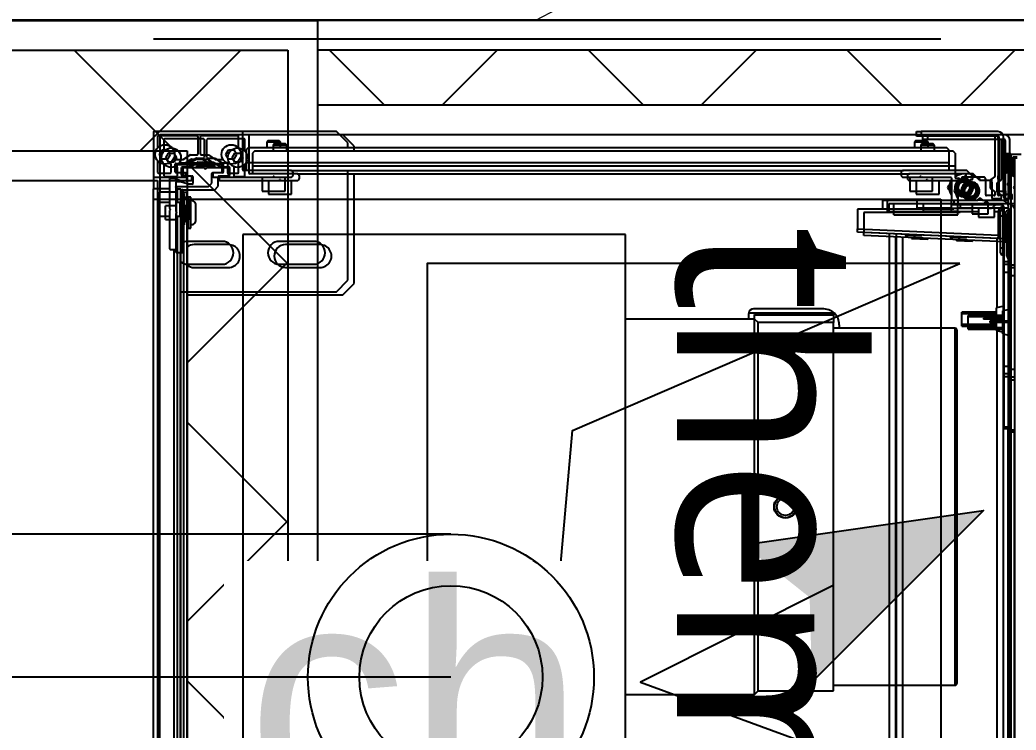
# Model space of a CAD drawing. Header units: millimetres. Extents: x 522027 to 600964, y -380282 to -298602.
# Drawn here: x 574255.7 to 574691, y -341990.6 to -341680.2 of the extents above; entities that cross this region are included whole.
import ezdxf

# ---------------------------------------------------------------- set-up
doc = ezdxf.new("R2010")
doc.units = ezdxf.units.MM
for name, color, linetype in [('3-BAT C-Niveau -2', 7, 'Continuous'), ('prlm-CHAUFF', 4, 'Continuous'), ('prlm-MOD', 64, 'Continuous')]:
    doc.layers.add(name, color=color, linetype=linetype)
doc.layers.add('faux plafond', color=9, linetype='Continuous', lineweight=15)
doc.layers.add('prlm-ELEC-CFO', color=1, linetype='Continuous', lineweight=25)
doc.styles.add('Arial', font='arial.ttf')
doc.styles.add('prlm-chauff', font='trebucbi.ttf', dxfattribs={"height": 18})

# ---------------------------------------------------------------- blocks, each defined once
blk = doc.blocks.new('Groupe-66-1')
at = {"color": 7, "linetype": 'Continuous', "lineweight": 13, "flags": 128}
blk.add_lwpolyline([(15869.578, -46301.731), (15790.975, -46316.617), (15776.09, -46238.014), (15854.693, -46223.128)], close=True, dxfattribs=at)
blk = doc.blocks.new('C 90.MTI900_Alu_390')
at = {"layer": 'prlm-MOD', "color": 1, "linetype": 'Continuous'}
for p, q in [((-4.225, 0), (4.225, 0)), ((4.278, 0), (4.225, 0)), ((4.225, -0.07), (4.225, 0)), ((4.472, 0), (4.278, 0)), ((4.475, 0), (4.472, 0)), ((4.475, -0.003), (4.475, 0)), ((4.105, -0.025), (4.165, -0.025)), ((4.105, -0.025), (4.105, -0.07)), ((4.165, -0.07), (4.165, -0.025)), ((4.275, -0.003), (4.275, -0.137)), ((4.293, -0.021), (4.293, -0.074)), ((4.3467, -0.018), (4.296, -0.018)), ((4.355, -0.0385), (4.375, -0.0269)), ((4.355, -0.0615), (4.355, -0.0385)), ((4.375, -0.0269), (4.395, -0.0385)), ((4.395, -0.0385), (4.395, -0.0615)), ((4.454, -0.018), (4.4033, -0.018)), ((4.457, -0.191), (4.457, -0.021)), ((4.475, -0.387), (4.475, -0.003)), ((3.96, -0.073), (3.96, -0.097)), ((4.13, -0.07), (3.963, -0.07)), ((4.135, -0.075), (4.13, -0.07)), ((4.14, -0.07), (4.135, -0.075)), ((4.267, -0.07), (4.14, -0.07)), ((4.27, -0.0895), (4.27, -0.073)), ((4.296, -0.077), (4.3306, -0.077)), ((4.353, -0.0864), (4.353, -0.1286)), ((4.375, -0.0731), (4.355, -0.0615)), ((4.395, -0.0615), (4.375, -0.0731)), ((-4.105, -0.105), (4.105, -0.105)), ((-4.1, -0.12), (4.1, -0.12)), ((-3.96, -0.09), (3.96, -0.09)), ((3.775, -0.12), (3.775, -0.8)), ((3.963, -0.1), (4.229, -0.1)), ((4.067, -0.12), (4.067, -0.125)), ((4.067, -0.125), (4.203, -0.125)), ((4.067, -0.125), (4.067, -0.135)), ((4.105, -0.115), (4.095, -0.125)), ((4.105, -0.1), (4.105, -0.115)), ((4.165, -0.115), (4.105, -0.115)), ((4.165, -0.115), (4.165, -0.1)), ((4.165, -0.105), (4.225, -0.105)), ((4.175, -0.125), (4.165, -0.115)), ((4.17, -0.12), (4.225, -0.12)), ((4.203, -0.125), (4.203, -0.12)), ((4.203, -0.135), (4.203, -0.125)), ((4.225, -0.105), (4.225, -0.1)), ((4.225, -0.105), (4.225, -0.12)), ((4.235, -0.1), (4.235, -0.24)), ((4.26, -0.142), (4.26, -0.1205)), ((4.2602, -0.1195), (4.2698, -0.0905)), ((4.295, -0.137), (4.295, -0.098)), ((4.298, -0.095), (4.332, -0.095)), ((4.327, -0.1), (4.298, -0.1)), ((4.33, -0.195), (4.33, -0.103)), ((4.335, -0.098), (4.335, -0.1341)), ((4.3535, -0.1303), (4.3725, -0.1588)), ((3.895, -0.15), (3.895, -0.3)), ((3.995, -0.3), (3.995, -0.15)), ((4.067, -0.135), (4.203, -0.135)), ((4.1025, -0.158), (4.1675, -0.158)), ((4.292, -0.145), (4.263, -0.145)), ((4.278, -0.14), (4.292, -0.14)), ((4.295, -0.137), (4.295, -0.142)), ((4.3377, -0.16), (4.33, -0.16)), ((4.33, -0.1677), (4.3421, -0.1677)), ((4.3355, -0.1358), (4.3545, -0.1642)), ((4.3377, -0.16), (4.3377, -0.24)), ((4.355, -0.19), (4.3377, -0.16)), ((4.355, -0.1659), (4.355, -0.2341)), ((4.373, -0.1605), (4.373, -0.191)), ((4.33, -0.195), (4.325, -0.2)), ((4.325, -0.2), (4.33, -0.205)), ((4.33, -0.297), (4.33, -0.205)), ((4.3377, -0.24), (4.355, -0.21)), ((4.373, -0.209), (4.373, -0.2404)), ((4.454, -0.194), (4.376, -0.194)), ((4.376, -0.206), (4.454, -0.206)), ((4.457, -0.369), (4.457, -0.209)), ((4.235, -0.24), (4.25, -0.255)), ((4.25, -0.255), (4.292, -0.255)), ((4.292, -0.26), (4.278, -0.26)), ((4.295, -0.258), (4.295, -0.263)), ((4.33, -0.2323), (4.3421, -0.2323)), ((4.33, -0.24), (4.3377, -0.24)), ((4.3545, -0.2358), (4.335, -0.265)), ((4.373, -0.2404), (4.3535, -0.2697)), ((4.275, -0.263), (4.275, -0.52)), ((4.295, -0.302), (4.295, -0.263)), ((4.298, -0.3), (4.327, -0.3)), ((4.335, -0.265), (4.335, -0.302)), ((4.353, -0.2714), (4.353, -0.3036)), ((4.293, -0.326), (4.293, -0.369)), ((4.328, -0.323), (4.296, -0.323)), ((4.332, -0.305), (4.298, -0.305)), ((4.355, -0.3285), (4.375, -0.3169)), ((4.355, -0.3515), (4.355, -0.3285)), ((4.375, -0.3169), (4.395, -0.3285)), ((4.395, -0.3285), (4.395, -0.3515)), ((4.296, -0.372), (4.3467, -0.372)), ((4.308, -0.39), (4.472, -0.39)), ((4.375, -0.3631), (4.355, -0.3515)), ((4.395, -0.3515), (4.375, -0.3631)), ((4.4033, -0.372), (4.454, -0.372)), ((4.475, -0.8), (4.475, -0.387)), ((4.305, -0.6), (4.305, -0.393)), ((4.34, -0.405), (4.305, -0.405)), ((4.34, -0.405), (4.34, -3.475)), ((4.395, -0.405), (4.34, -0.405)), ((4.405, -0.415), (4.395, -0.405)), ((4.405, -0.415), (4.405, -3.465)), ((4.215, -0.475), (4.215, -0.575)), ((4.275, -0.475), (4.215, -0.475)), ((4.275, -0.52), (4.2779, -0.5229)), ((4.275, -0.52), (4.275, -0.53)), ((4.43, -0.495), (4.405, -0.495)), ((4.43, -0.495), (4.43, -0.555)), ((4.435, -0.5), (4.43, -0.495)), ((4.435, -0.55), (4.435, -0.5)), ((3.895, -0.55), (3.895, -0.7)), ((3.995, -0.7), (3.995, -0.55)), ((4.2779, -0.5271), (4.275, -0.53)), ((4.275, -0.53), (4.275, -0.6)), ((4.405, -0.555), (4.43, -0.555)), ((4.43, -0.555), (4.435, -0.55)), ((4.215, -0.575), (4.275, -0.575)), ((4.305, -0.6), (4.305, -3.277)), ((4.285, -0.61), (4.295, -0.61)), ((3.775, -0.8), (3.825, -0.85)), ((4.425, -0.85), (4.475, -0.8)), ((3.825, -0.85), (4.305, -0.85)), ((4.405, -0.85), (4.425, -0.85)), ((4.0071, -3.6913), (4.035, -3.077)), ((4.05, -3.077), (4.0221, -3.692)), ((4.035, -3.077), (4.05, -3.077)), ((4.1351, -3.077), (4.05, -3.077)), ((4.136, -3.497), (4.1351, -3.077)), ((4.0287, -3.215), (-0.1325, -3.215)), ((4.125, -3.207), (4.125, -3.487)), ((4.125, -3.207), (4.175, -3.207)), ((4.1353, -3.187), (4.175, -3.187)), ((4.175, -3.187), (4.175, -3.207)), ((4.175, -3.207), (4.175, -3.337)), ((4.0274, -3.245), (-0.1325, -3.245)), ((4.0173, -3.3556), (4.0205, -3.2854)), ((4.0255, -3.2857), (4.0205, -3.2854)), ((4.215, -3.305), (4.215, -3.405)), ((4.275, -3.305), (4.215, -3.305)), ((4.275, -3.277), (4.275, -3.3458)), ((4.295, -3.267), (4.285, -3.267)), ((4.305, -3.5528), (4.305, -3.277)), ((4.14, -3.337), (4.175, -3.337)), ((4.14, -3.487), (4.14, -3.337)), ((4.175, -3.337), (4.175, -3.487)), ((4.275, -3.3458), (4.275, -3.3582)), ((4.2759, -3.3479), (4.2779, -3.3499)), ((4.43, -3.325), (4.405, -3.325)), ((4.43, -3.325), (4.43, -3.385)), ((4.435, -3.33), (4.43, -3.325)), ((4.435, -3.38), (4.435, -3.33)), ((4.455, -3.355), (4.455, -3.335)), ((4.455, -3.335), (4.475, -3.335)), ((4.475, -3.335), (4.475, -3.355)), ((4.0173, -3.3556), (4.0223, -3.3558)), ((4.275, -3.3582), (4.275, -3.484)), ((4.2779, -3.3541), (4.2759, -3.3561)), ((4.405, -3.385), (4.43, -3.385)), ((4.43, -3.385), (4.435, -3.38)), ((4.455, -3.69), (4.455, -3.355)), ((4.475, -3.355), (4.455, -3.355)), ((4.475, -3.69), (4.475, -3.355)), ((4.215, -3.405), (4.275, -3.405)), ((4.0084, -3.5518), (4.0116, -3.4816)), ((4.0166, -3.4819), (4.0116, -3.4816)), ((4.22, -3.4778), (4.23, -3.472)), ((4.23, -3.472), (4.24, -3.4778)), ((4.34, -3.475), (4.305, -3.475)), ((4.395, -3.475), (4.34, -3.475)), ((4.395, -3.475), (4.405, -3.465)), ((4.125, -3.487), (4.14, -3.487)), ((4.14, -3.4972), (4.136, -3.497)), ((4.14, -3.487), (4.155, -3.487)), ((4.14, -3.487), (4.14, -3.577)), ((4.155, -3.487), (4.175, -3.487)), ((4.155, -3.497), (4.155, -3.487)), ((4.155, -3.702), (4.155, -3.497)), ((4.175, -3.497), (4.155, -3.497)), ((4.175, -3.487), (4.175, -3.49)), ((4.175, -3.49), (4.175, -3.6008)), ((4.272, -3.487), (4.178, -3.487)), ((4.195, -3.5614), (4.195, -3.5226)), ((4.268, -3.521), (4.2657, -3.521)), ((4.271, -3.507), (4.271, -3.518)), ((4.287, -3.504), (4.274, -3.504)), ((4.2854, -3.504), (4.29, -3.5066)), ((4.29, -3.549), (4.29, -3.507)), ((3.625, -3.532), (3.685, -3.532)), ((3.625, -3.532), (3.625, -3.682)), ((3.6311, -3.682), (3.6311, -3.532)), ((3.6789, -3.682), (3.6789, -3.532)), ((3.685, -3.682), (3.685, -3.532)), ((4.0084, -3.5518), (4.0134, -3.552)), ((4.2729, -3.542), (4.276, -3.542)), ((4.2769, -3.5821), (4.3041, -3.5549)), ((4.279, -3.545), (4.279, -3.549)), ((4.282, -3.552), (4.287, -3.552)), ((4.2906, -3.5684), (4.2906, -3.577)), ((4.115, -3.577), (4.115, -3.647)), ((4.155, -3.577), (4.115, -3.577)), ((4.175, -3.6232), (4.175, -3.6008)), ((4.1759, -3.6029), (4.1829, -3.6099)), ((4.276, -3.627), (4.276, -3.5842)), ((4.2906, -3.577), (4.2806, -3.5828)), ((3.655, -3.6411), (3.655, -3.6275)), ((3.66, -3.6275), (3.655, -3.6275)), ((3.655, -3.717), (3.655, -3.6411)), ((3.66, -3.6411), (3.655, -3.6411)), ((3.66, -3.6411), (3.66, -3.6275)), ((3.66, -3.717), (3.66, -3.6411)), ((4.115, -3.647), (4.155, -3.647)), ((4.14, -3.647), (4.14, -3.6567)), ((4.175, -3.6232), (4.175, -3.734)), ((4.1829, -3.6141), (4.1759, -3.6211)), ((4.195, -3.674), (4.195, -3.64)), ((4.198, -3.637), (4.266, -3.637)), ((3.6044, -3.685), (-0.15, -3.685)), ((3.605, -3.682), (3.598, -3.717)), ((3.655, -3.682), (3.605, -3.682)), ((3.705, -3.682), (3.66, -3.682)), ((3.712, -3.717), (3.705, -3.682)), ((4.0074, -3.685), (3.7056, -3.685)), ((4.007, -3.6925), (4.0071, -3.6913)), ((4.0071, -3.6913), (4.0221, -3.692)), ((4.0221, -3.692), (4.022, -3.6925)), ((4.0221, -3.692), (4.125, -3.692)), ((4.125, -3.692), (4.125, -3.702)), ((4.195, -3.722), (4.195, -3.693)), ((4.195, -3.695), (4.215, -3.695)), ((4.2109, -3.677), (4.198, -3.677)), ((4.198, -3.69), (4.2252, -3.69)), ((4.2221, -3.6633), (4.2134, -3.6757)), ((4.215, -3.695), (4.45, -3.695)), ((4.215, -3.695), (4.215, -3.715)), ((4.2654, -3.662), (4.2246, -3.662)), ((4.227, -3.657), (4.225, -3.659)), ((4.265, -3.659), (4.225, -3.659)), ((4.225, -3.659), (4.225, -3.662)), ((4.225, -3.69), (4.225, -3.695)), ((4.263, -3.657), (4.227, -3.657)), ((4.228, -3.692), (4.2367, -3.692)), ((4.2293, -3.657), (4.2293, -3.662)), ((4.2293, -3.69), (4.2293, -3.695)), ((4.2429, -3.6871), (4.2388, -3.6911)), ((4.2512, -3.6911), (4.2471, -3.6871)), ((4.2533, -3.692), (4.2625, -3.692)), ((4.2607, -3.657), (4.2607, -3.662)), ((4.2607, -3.69), (4.2607, -3.695)), ((4.265, -3.659), (4.263, -3.657)), ((4.265, -3.662), (4.265, -3.659)), ((4.265, -3.695), (4.265, -3.69)), ((4.2827, -3.69), (4.2653, -3.69)), ((4.2766, -3.6757), (4.2679, -3.6633)), ((4.452, -3.677), (4.2791, -3.677)), ((4.2855, -3.692), (4.445, -3.692)), ((4.455, -3.682), (4.455, -3.68)), ((-4.375, -3.737), (4.375, -3.737)), ((-0.1667, -3.735), (3.175, -3.735)), ((-0.16, -3.715), (3.5984, -3.715)), ((3.175, -3.717), (3.185, -3.717)), ((3.175, -3.737), (3.175, -3.717)), ((3.185, -3.717), (3.4033, -3.717)), ((3.185, -3.717), (3.185, -3.737)), ((3.4033, -3.737), (3.4033, -3.717)), ((3.4033, -3.717), (3.4168, -3.717)), ((3.4168, -3.717), (3.45, -3.717)), ((3.4168, -3.717), (3.4168, -3.737)), ((3.45, -3.717), (3.86, -3.717)), ((3.45, -3.717), (3.45, -3.737)), ((3.7116, -3.715), (3.935, -3.715)), ((3.86, -3.717), (3.8932, -3.717)), ((3.86, -3.717), (3.86, -3.737)), ((3.8932, -3.717), (3.9067, -3.717)), ((3.8932, -3.737), (3.8932, -3.717)), ((3.9067, -3.717), (4.14, -3.717)), ((3.9067, -3.717), (3.9067, -3.737)), ((3.935, -3.717), (3.935, -3.712)), ((3.965, -3.712), (3.935, -3.712)), ((3.945, -3.702), (3.965, -3.702)), ((3.965, -3.702), (4.105, -3.702)), ((3.965, -3.712), (3.965, -3.702)), ((3.965, -3.712), (3.965, -3.717)), ((4.105, -3.712), (3.965, -3.712)), ((4.105, -3.702), (4.125, -3.702)), ((4.105, -3.712), (4.105, -3.702)), ((4.105, -3.717), (4.105, -3.712)), ((4.135, -3.712), (4.105, -3.712)), ((4.135, -3.712), (4.135, -3.717)), ((4.165, -3.7265), (4.165, -3.737)), ((4.175, -3.734), (4.175, -3.737)), ((4.215, -3.715), (4.195, -3.715)), ((4.198, -3.725), (4.212, -3.725)), ((4.215, -3.715), (4.45, -3.715)), ((4.215, -3.72), (4.2251, -3.72)), ((4.215, -3.722), (4.215, -3.72)), ((4.2249, -3.7161), (4.221, -3.72)), ((4.2287, -3.7161), (4.2249, -3.7161)), ((4.2595, -3.715), (4.231, -3.715)), ((4.2429, -3.7321), (4.2379, -3.737)), ((4.2486, -3.7335), (4.2414, -3.7335)), ((4.2521, -3.737), (4.2471, -3.7321)), ((4.2651, -3.7161), (4.2618, -3.7161)), ((4.269, -3.72), (4.2651, -3.7161)), ((4.2654, -3.72), (4.2826, -3.72)), ((4.342, -3.715), (4.2885, -3.715)), ((4.295, -3.734), (4.295, -3.73)), ((4.298, -3.727), (4.342, -3.727)), ((4.378, -3.727), (4.298, -3.727)), ((4.298, -3.727), (4.298, -3.737)), ((4.345, -3.724), (4.345, -3.718)), ((4.375, -3.737), (4.375, -3.747)), ((4.378, -3.747), (4.378, -3.727))]:
    blk.add_line(p, q, dxfattribs=at)
for centre, radius in [((4.375, -0.05), 0.0425), ((4.375, -0.34), 0.0425), ((4.23, -3.542), 0.035), ((4.23, -3.542), 0.03), ((4.23, -3.542), 0.025)]:
    blk.add_circle(centre, radius, dxfattribs=at)
for centre, radius, start, end in [((4.278, -0.003), 0.003, 90, 180), ((4.472, -0.003), 0.003, 0, 90), ((4.296, -0.021), 0.003, 90, 180), ((4.3467, -0.021), 0.003, 84.5182, 90), ((4.4033, -0.021), 0.003, 90, 95.4818), ((4.454, -0.021), 0.003, 0, 90), ((3.963, -0.073), 0.003, 90, 180), ((4.267, -0.073), 0.003, 0, 90), ((4.296, -0.074), 0.003, 180, 270), ((4.3306, -0.067), 0.01, 270, 326.3475), ((3.945, -0.15), 0.05, 143.1301, 180), ((3.963, -0.097), 0.003, 180, 270), ((3.945, -0.15), 0.05, 0, 36.8699), ((4.232, -0.1), 0.003, 0, 180), ((4.263, -0.1205), 0.003, 161.5651, 180), ((4.267, -0.0895), 0.003, 341.5651, 0), ((4.298, -0.098), 0.003, 90, 180), ((4.298, -0.103), 0.003, 90, 180), ((4.327, -0.103), 0.003, 0, 90), ((4.332, -0.098), 0.003, 0, 90), ((4.356, -0.1286), 0.003, 180, 213.6901), ((4.1025, -0.138), 0.02, 171.3731, 270), ((4.1025, -0.133), 0.02, 185.7392, 187.1808), ((4.1675, -0.138), 0.02, 270, 8.6269), ((4.1675, -0.133), 0.02, 352.8192, 354.2608), ((4.263, -0.142), 0.003, 180, 270), ((4.278, -0.137), 0.003, 180, 270), ((4.292, -0.137), 0.003, 270, 0), ((4.292, -0.142), 0.003, 270, 0), ((4.338, -0.1341), 0.003, 180, 213.6901), ((4.352, -0.1659), 0.003, 0, 33.6901), ((4.37, -0.1605), 0.003, 0, 33.6901), ((4.376, -0.191), 0.003, 180, 270), ((4.376, -0.209), 0.003, 90, 180), ((4.454, -0.191), 0.003, 270, 0), ((4.454, -0.209), 0.003, 0, 90), ((4.278, -0.263), 0.003, 90, 180), ((4.292, -0.258), 0.003, 0, 90), ((4.292, -0.263), 0.003, 0, 90), ((4.352, -0.2341), 0.003, 326.3099, 0), ((3.945, -0.3), 0.05, 180, 0), ((4.298, -0.297), 0.003, 180, 270), ((4.298, -0.302), 0.003, 180, 270), ((4.327, -0.297), 0.003, 270, 0), ((4.332, -0.302), 0.003, 270, 0), ((4.356, -0.2714), 0.003, 146.3099, 180), ((4.296, -0.326), 0.003, 90, 180), ((4.328, -0.333), 0.01, 46.149, 90), ((4.296, -0.369), 0.003, 180, 270), ((4.308, -0.393), 0.003, 90, 180), ((4.3467, -0.369), 0.003, 270, 275.4818), ((4.4033, -0.369), 0.003, 264.5182, 270), ((4.454, -0.369), 0.003, 270, 0), ((4.472, -0.387), 0.003, 270, 0), ((3.945, -0.55), 0.05, 0, 180), ((4.2758, -0.525), 0.003, 315, 45), ((4.285, -0.6), 0.01, 180, 270), ((4.295, -0.6), 0.01, 270, 0), ((3.945, -0.7), 0.05, 180, 0), ((4.285, -3.277), 0.01, 90, 180), ((4.295, -3.277), 0.01, 0, 90), ((4.278, -3.3458), 0.003, 180, 225), ((4.2758, -3.352), 0.003, 315, 45), ((4.278, -3.3582), 0.003, 135, 180), ((4.23, -3.542), 0.065, 57.7958, 122.2042), ((4.23, -3.542), 0.06, 66.4435, 113.5565), ((4.178, -3.49), 0.003, 90, 180), ((4.23, -3.542), 0.04, 33.9272, 355.9994), ((4.2657, -3.518), 0.003, 213.9272, 270), ((4.23, -3.542), 0.04, 0, 33.9272), ((4.268, -3.518), 0.003, 270, 0), ((4.274, -3.507), 0.003, 90, 180), ((4.272, -3.484), 0.003, 270, 0), ((4.23, -3.542), 0.06, 0, 39.2965), ((4.23, -3.542), 0.065, 22.6199, 35.7758), ((4.287, -3.507), 0.003, 0, 90), ((4.2729, -3.545), 0.003, 90, 175.9994), ((4.23, -3.542), 0.04, 355.9994, 0), ((4.276, -3.545), 0.003, 0, 90), ((4.282, -3.549), 0.003, 180, 270), ((4.287, -3.549), 0.003, 270, 0), ((4.23, -3.542), 0.06, 351.491, 0), ((4.302, -3.5528), 0.003, 315, 0), ((4.178, -3.6008), 0.003, 180, 225), ((4.1808, -3.612), 0.003, 315, 45), ((4.23, -3.542), 0.065, 315.0475, 333.838), ((4.279, -3.5842), 0.003, 135, 180), ((4.178, -3.6232), 0.003, 135, 180), ((4.198, -3.64), 0.003, 90, 180), ((4.266, -3.627), 0.01, 270, 0), ((3.997, -3.692), 0.01, 270, 357.3974), ((4.125, -3.712), 0.02, 347.588, 90), ((4.16, -3.6567), 0.02, 180, 230.1159), ((4.1151, -3.7104), 0.05, 37.0861, 50.1159), ((4.198, -3.674), 0.003, 180, 270), ((4.198, -3.693), 0.003, 90, 180), ((4.2109, -3.674), 0.003, 270, 325.008), ((4.2246, -3.665), 0.003, 90, 145.008), ((4.2252, -3.693), 0.003, 19.4712, 90), ((4.2367, -3.689), 0.003, 270, 315), ((4.245, -3.6892), 0.003, 45, 135), ((4.2533, -3.689), 0.003, 225, 270), ((4.2653, -3.693), 0.003, 90, 160.5288), ((4.2654, -3.665), 0.003, 34.992, 90), ((4.2791, -3.674), 0.003, 214.992, 270), ((4.2827, -3.693), 0.003, 19.4712, 90), ((4.445, -3.682), 0.01, 270, 0), ((4.45, -3.69), 0.025, 270, 0), ((4.45, -3.69), 0.005, 270, 0), ((4.452, -3.68), 0.003, 0, 90), ((3.945, -3.712), 0.01, 90, 180), ((4.125, -3.712), 0.01, 0, 90), ((4.14, -3.702), 0.035, 270, 0), ((4.14, -3.702), 0.015, 270, 0), ((4.178, -3.734), 0.003, 180, 270), ((4.198, -3.722), 0.003, 180, 270), ((4.212, -3.722), 0.003, 270, 0), ((4.215, -3.715), 0.01, 353.9388, 0), ((4.2251, -3.717), 0.003, 270, 350.4059), ((4.231, -3.718), 0.003, 90, 170.4059), ((4.245, -3.7342), 0.003, 45, 135), ((4.2595, -3.718), 0.003, 9.5941, 90), ((4.2654, -3.717), 0.003, 189.5941, 270), ((4.275, -3.715), 0.01, 180, 186.0612), ((4.2826, -3.717), 0.003, 270, 350.4059), ((4.2885, -3.718), 0.003, 90, 170.4059), ((4.292, -3.734), 0.003, 270, 0), ((4.298, -3.73), 0.003, 90, 180), ((4.342, -3.718), 0.003, 0, 90), ((4.342, -3.724), 0.003, 270, 0)]:
    blk.add_arc(centre, radius, start, end, dxfattribs=at)
for centre, major_axis, ratio, start_param, end_param in [((3.997, -3.692), (-0.025, 0), 0.4, 1.570796, 3.096169), ((4.022, -3.6931), (-0.015, 0.0007), 0.045361, -1.568734, 0)]:
    blk.add_ellipse(centre, major_axis=major_axis, ratio=ratio, start_param=start_param, end_param=end_param, dxfattribs=at)
blk = doc.blocks.new('xi.uta')
at = {"layer": 'prlm-ELEC-CFO', "lineweight": 5}
blk.add_hatch(color=0, dxfattribs=at).paths.add_polyline_path([(-3, 6), (-0.103, 3.699), (0, 0), (7.5, 7.5)])
at = {"layer": 'prlm-ELEC-CFO', "color": 0}
for points in [[(-3, 6), (7.5, 7.5), (0, 0)], [(0.955, 4.227), (-7.5, 0), (7.5, -5.5), (-7.5, -5.5), (-7.5, -7.5), (7.5, -7.5)]]:
    blk.add_lwpolyline(points, dxfattribs=at)

msp = doc.modelspace()

# ---------------------------------------------------------------- hatches: boundary and pattern name
h = msp.add_hatch()
h.set_pattern_fill('02_ISOLANT', color=256, scale=10, style=0, pattern_type=2)
h.set_pattern_definition([(44.999993, (505019.33, 142779.7), (-56.568536, 56.568549), []), (134.999993, (505019.33, 142779.7), (56.568549, 56.568536), [])])
h.paths.add_polyline_path([(573832.12, -341693.39), (573876.12, -341737.39), (574328.76, -341737.39), (574372.76, -341693.39)])
h = msp.add_hatch()
h.set_pattern_fill('02_ISOLANT', color=256, scale=10, angle=-90, style=0, pattern_type=2)
h.set_pattern_definition([(314.999993, (505019.33, 142779.7), (56.568549, 56.568536), []), (44.999993, (505019.33, 142779.7), (56.568536, -56.568549), [])])
h.paths.add_polyline_path([(574372.76, -341693.39), (574328.76, -341737.39), (574328.76, -342623.39), (574372.76, -342667.39)])
h = msp.add_hatch()
h.set_pattern_fill('02_ISOLANT', color=256, scale=10, angle=-180.0002, style=0, pattern_type=2)
h.set_pattern_definition([(224.999837, (505019.33, 142779.7), (56.568381, -56.568704), []), (314.999837, (505019.33, 142779.7), (-56.568704, -56.568381), [])])
h.paths.add_polyline_path([(574775.76, -341717.39), (574775.76, -341693.39), (574385.76, -341693.39), (574385.76, -341717.39)])
at = {"layer": 'faux plafond'}
h = msp.add_hatch(dxfattribs=at)
h.set_pattern_fill('BA 13', color=256, scale=10, angle=-10.7236, style=0, pattern_type=2)
h.set_pattern_definition([(207.93621, (505019.33, 142779.7), (-142.2261, 319.79952), [])])
h.paths.add_polyline_path([(576171.33, -341680.32), (573888.59, -341680.32), (573888.16, -340870.49), (574789.42, -340870.54), (574789.44, -340820.54), (573888.69, -340820.49), (573888.91, -339990.2), (576304.48, -339990.68), (576307.01, -340429.37), (579096.16, -340429.37), (579093.8, -342309.94), (578443.6, -342309.94), (578443.6, -342630.18), (578083.94, -342630.18), (578084.53, -341978.99), (577684.45, -341981.62), (577683.94, -342630.3), (574775.77, -342629.17), (574775.77, -341680.39), (576171.33, -341680.39)])

# ---------------------------------------------------------------- linework, layer by layer
for p, q in [((573819.12, -341680.39), (574385.76, -341680.39)), ((573819.12, -341680.39), (574385.76, -341680.39)), ((574385.76, -341680.39), (574385.76, -342680.39)), ((574385.76, -341680.39), (574385.76, -342680.39)), ((574385.76, -341680.39), (574385.76, -341730.39)), ((574775.76, -341680.39), (574385.76, -341680.39)), ((573832.12, -341693.39), (574372.76, -341693.39)), ((573832.12, -341693.39), (574372.76, -341693.39)), ((574372.76, -341693.39), (574372.76, -342667.39)), ((574372.76, -341693.39), (574372.76, -342667.39)), ((574775.76, -341693.39), (574385.76, -341693.39)), ((574775.76, -341693.39), (574385.76, -341693.39)), ((574775.76, -341717.39), (574385.76, -341717.39)), ((574775.76, -341717.39), (574385.76, -341717.39)), ((574775.76, -341730.39), (574385.76, -341730.39)), ((574775.76, -341730.39), (574385.76, -341730.39)), ((573876.12, -341737.39), (574328.76, -341737.39)), ((573876.12, -341737.39), (574328.76, -341737.39)), ((574328.76, -341737.39), (574328.76, -342623.39)), ((574328.76, -341737.39), (574328.76, -342623.39)), ((573889.12, -341750.39), (574315.76, -341750.39)), ((574315.76, -341750.39), (574315.76, -342610.39))]:
    msp.add_line(p, q)
at = {"flags": 128}
msp.add_lwpolyline([(574666.41, -341786.6), (574433.68, -341786.6), (574433.68, -342581.56), (574497.15, -341859.6)], close=True, dxfattribs=at)
at = {"layer": '3-BAT C-Niveau -2', "ltscale": 50.8, "flags": 128}
msp.add_lwpolyline([(576171.33, -341680.32), (573888.59, -341680.32), (573888.16, -340870.49), (574789.42, -340870.54), (574789.44, -340820.54), (573888.69, -340820.49), (573888.91, -339990.2), (576304.48, -339990.68), (576307.01, -340429.37), (579096.16, -340429.37), (579093.8, -342309.94), (578443.6, -342309.94), (578443.6, -342630.18), (578083.94, -342630.18), (578084.53, -341978.99), (577684.45, -341981.62), (577683.94, -342630.3), (574775.77, -342629.17), (574775.77, -341680.39), (576171.33, -341680.39)], close=True, dxfattribs=at)
at = {"layer": 'prlm-CHAUFF', "ltscale": 30}
msp.add_line((574314.05, -341688.46), (574658.05, -341688.46), dxfattribs=at)
at = {"layer": 'prlm-CHAUFF'}
for p, q in [((574314.05, -341758.46), (574658.05, -341758.46)), ((574314.05, -342176.46), (574314.05, -341758.46)), ((574658.05, -341758.46), (574658.05, -342176.46)), ((574444.05, -341904.96), (574132.95, -341904.96))]:
    msp.add_line(p, q, dxfattribs=at)
at = {"layer": 'prlm-CHAUFF', "ltscale": 50}
for p, q in [((574520.27, -341773.97), (574353.07, -341773.96)), ((574520.24, -342583.97), (574520.27, -341773.97)), ((574606.23, -341806.47), (574576.26, -341806.47)), ((574576.76, -341810.97), (574520.26, -341810.97)), ((574574.26, -341810.97), (574574.26, -341808.47)), ((574611.26, -341808.41), (574574.27, -341808.41)), ((574611.26, -341808.97), (574576.76, -341808.97)), ((574576.76, -341809.17), (574576.76, -341808.97)), ((574576.76, -341810.97), (574576.76, -341809.17)), ((574611.26, -341809.17), (574576.76, -341809.17)), ((574576.76, -341974.97), (574576.76, -341810.97)), ((574578.26, -341812.47), (574576.76, -341810.97)), ((574585.99, -341809.17), (574585.99, -341808.97)), ((574586.99, -341808.97), (574586.99, -341809.17)), ((574587.49, -341809.17), (574587.49, -341808.97)), ((574590.99, -341808.97), (574590.99, -341809.17)), ((574594.76, -341809.17), (574594.76, -341808.97)), ((574598.26, -341808.97), (574598.26, -341809.17)), ((574611.26, -341808.41), (574611.26, -341812.47)), ((574578.26, -341973.47), (574578.26, -341812.47)), ((574611.26, -341812.47), (574578.26, -341812.47)), ((574611.26, -341973.47), (574611.26, -341812.47)), ((574664.26, -341814.97), (574611.26, -341814.97)), ((574613.76, -341813.47), (574613.76, -341814.97)), ((574664.26, -341814.97), (574664.26, -341970.97)), ((574665.26, -341969.97), (574665.26, -341815.97)), ((574611.26, -341970.97), (574664.26, -341970.97)), ((574520.26, -341974.97), (574576.76, -341974.97)), ((574576.76, -341974.97), (574578.26, -341973.47)), ((574578.26, -341973.47), (574611.26, -341973.47))]:
    msp.add_line(p, q, dxfattribs=at)
for radius in [5, 4.8, 3.8]:
    msp.add_circle((574590.26, -341892.97), radius, dxfattribs=at)
for centre, radius, start, end in [((574576.26, -341808.47), 2, 89.9981, 178.322), ((574606.47, -341814.22), 7.76, 48.5229, 91.7656), ((574576.26, -341808.47), 2, 178.322, 179.9981), ((574606.76, -341813.47), 7, 359.9981, 46.2712), ((574664.26, -341815.97), 1, 359.9981, 89.9981), ((574664.26, -341969.97), 1, 269.9981, 359.9981)]:
    msp.add_arc(centre, radius, start, end, dxfattribs=at)
for centre, major_axis, ratio, start_param, end_param in [((574600.1, -341821.47), (0, 12.5), 0.146694, 0, 0.179125), ((574600.1, -341813.47), (0, 4.5), 0.974723, 5.983927, 6.283185), ((574603.66, -341813.47), (0, 4.5), 0.974723, 5.983927, 6.283185)]:
    msp.add_ellipse(centre, major_axis=major_axis, ratio=ratio, start_param=start_param, end_param=end_param, dxfattribs=at)
msp.add_open_spline([(574607.98, -341809.15), (574607.85, -341809.11), (574607.72, -341809.08), (574607.3, -341809), (574607.01, -341808.97), (574606.71, -341808.97)], degree=3, knots=[0.8185803, 0.8185803, 0.8185803, 0.8185803, 0.875, 0.875, 1, 1, 1, 1], dxfattribs=at)
at = {"layer": 'prlm-MOD'}
for p, q in [((574314.05, -341728.96), (574314.05, -341729.26)), ((574314.35, -341728.96), (574314.05, -341728.96)), ((574314.05, -341729.26), (574314.05, -341748.66)), ((574352.75, -341728.96), (574314.35, -341728.96)), ((574315.85, -341731.06), (574315.85, -341736.13)), ((574333.15, -341730.76), (574316.15, -341730.76)), ((574333.45, -341731.06), (574333.45, -341738.86)), ((574334.65, -341738.86), (574334.65, -341731.06)), ((574350.95, -341730.76), (574334.95, -341730.76)), ((574351.25, -341736.13), (574351.25, -341731.06)), ((574394.05, -341728.96), (574352.75, -341728.96)), ((574353.05, -341745.66), (574353.05, -341729.26)), ((574399.05, -341733.96), (574394.05, -341728.96)), ((574647.55, -341728.96), (574649.55, -341728.96)), ((574647.55, -341730.96), (574647.55, -341728.96)), ((574649.55, -341730.96), (574647.55, -341730.96)), ((574683.05, -341728.96), (574649.55, -341728.96)), ((574649.55, -341728.96), (574649.55, -341730.96)), ((574683.05, -341730.96), (574649.55, -341730.96)), ((574681.75, -341731.26), (574681.75, -341748.55)), ((574682.25, -341730.96), (574682.05, -341730.96)), ((574683.25, -341747.91), (574683.25, -341731.96)), ((574683.55, -341754.96), (574683.55, -341731.46)), ((574685.55, -341754.96), (574685.55, -341731.46)), ((574316.74, -341738.96), (574317.9, -341736.96)), ((574317.9, -341736.96), (574320.21, -341736.96)), ((574320.21, -341736.96), (574321.36, -341738.96)), ((574345.74, -341738.96), (574346.9, -341736.96)), ((574346.9, -341736.96), (574349.21, -341736.96)), ((574349.21, -341736.96), (574350.36, -341738.96)), ((574355.55, -341735.96), (574354.55, -341736.96)), ((574354.55, -341736.96), (574354.55, -341742.46)), ((574355.55, -341735.96), (574660.55, -341735.96)), ((574364.05, -341732.96), (574363.55, -341733.46)), ((574363.55, -341733.46), (574369.55, -341733.46)), ((574363.55, -341733.46), (574363.55, -341735.96)), ((574369.05, -341732.96), (574364.05, -341732.96)), ((574369.55, -341733.46), (574369.05, -341732.96)), ((574369.55, -341735.96), (574369.55, -341733.46)), ((574399.05, -341735.96), (574399.05, -341733.96)), ((574647.05, -341732.96), (574646.55, -341733.46)), ((574646.55, -341733.46), (574652.55, -341733.46)), ((574646.55, -341733.46), (574646.55, -341735.96)), ((574652.05, -341732.96), (574647.05, -341732.96)), ((574652.55, -341733.46), (574652.05, -341732.96)), ((574652.55, -341735.96), (574652.55, -341733.46)), ((574661.55, -341736.96), (574660.55, -341735.96)), ((574661.55, -341736.96), (574661.55, -341742.46)), ((574317.9, -341740.96), (574316.74, -341738.96)), ((574320.21, -341740.96), (574317.9, -341740.96)), ((574321.36, -341738.96), (574320.21, -341740.96)), ((574322.69, -341741.16), (574326.92, -341741.16)), ((574327.08, -341741.11), (574329.93, -341739.21)), ((574327.63, -341742.91), (574330.48, -341741.01)), ((574333.05, -341740.96), (574330.05, -341742.69)), ((574330.1, -341739.16), (574333.15, -341739.16)), ((574330.64, -341740.96), (574337.46, -341740.96)), ((574334.95, -341739.16), (574338.1, -341739.16)), ((574338.05, -341742.69), (574335.05, -341740.96)), ((574337.63, -341741.01), (574340.55, -341742.96)), ((574338.1, -341739.16), (574341.02, -341741.11)), ((574341.19, -341741.16), (574344.42, -341741.16)), ((574346.9, -341740.96), (574345.74, -341738.96)), ((574349.21, -341740.96), (574346.9, -341740.96)), ((574350.36, -341738.96), (574349.21, -341740.96)), ((574688.75, -341738.66), (574686.75, -341738.66)), ((574686.75, -341738.66), (574686.75, -341746.66)), ((574687.75, -342613.96), (574687.75, -341738.96)), ((574687.75, -341738.96), (574688.75, -341738.96)), ((574688.75, -341738.96), (574688.75, -341738.66)), ((574693.25, -341738.96), (574688.75, -341738.96)), ((574688.75, -341738.96), (574688.75, -342613.96)), ((574315.85, -341741.79), (574315.85, -341746.86)), ((574321.75, -341746.86), (574321.75, -341743.39)), ((574323.55, -341746.66), (574323.55, -341743.26)), ((574323.85, -341742.96), (574327.46, -341742.96)), ((574324.05, -341743.76), (574324.05, -341746.66)), ((574333.55, -341743.46), (574324.35, -341743.46)), ((574330.05, -341742.69), (574338.05, -341742.69)), ((574330.05, -341742.69), (574330.05, -341743.46)), ((574330.82, -341743.46), (574330.82, -341742.25)), ((574333.55, -341743.46), (574334.05, -341743.96)), ((574334.05, -341743.96), (574334.55, -341743.46)), ((574343.75, -341743.46), (574334.55, -341743.46)), ((574337.29, -341743.46), (574337.29, -341742.25)), ((574338.05, -341743.46), (574338.05, -341742.69)), ((574340.55, -341742.96), (574344.25, -341742.96)), ((574344.05, -341746.66), (574344.05, -341743.76)), ((574344.55, -341743.26), (574344.55, -341746.66)), ((574346.35, -341743.66), (574346.35, -341746.86)), ((574351.25, -341746.86), (574351.25, -341741.79)), ((574354.55, -341742.46), (574354.55, -341745.96)), ((574354.55, -341742.46), (574661.55, -341742.46)), ((574661.55, -341742.46), (574661.55, -341745.96)), ((574685.55, -341742.26), (574685.55, -341747.61)), ((574686.45, -341741.96), (574685.85, -341741.96)), ((574686.75, -341746.66), (574686.75, -341742.26)), ((574314.05, -341748.66), (574314.05, -341753.96)), ((574314.35, -341748.96), (574327.75, -341748.96)), ((574316.15, -341747.16), (574321.45, -341747.16)), ((574321.05, -341749.76), (574321.05, -341762.46)), ((574323, -341749.46), (574321.35, -341749.46)), ((574326.01, -341750.44), (574323.1, -341749.47)), ((574327.75, -341746.96), (574323.85, -341746.96)), ((574327.75, -341746.96), (574328.25, -341746.96)), ((574328.05, -341748.66), (574328.05, -341747.26)), ((574328.55, -341747.26), (574328.55, -341750.16)), ((574339.55, -341751.46), (574339.55, -341747.26)), ((574339.85, -341746.96), (574340.35, -341746.96)), ((574340.05, -341747.26), (574340.05, -341748.66)), ((574344.25, -341746.96), (574340.35, -341746.96)), ((574340.35, -341748.96), (574366.05, -341748.96)), ((574346.65, -341747.16), (574350.95, -341747.16)), ((574374.05, -341745.96), (574353.35, -341745.96)), ((574361.55, -341748.96), (574361.55, -341754.96)), ((574366.05, -341748.96), (574366.34, -341748.67)), ((574366.05, -341748.96), (574367.05, -341748.96)), ((574366.76, -341748.67), (574367.05, -341748.96)), ((574367.05, -341748.96), (574374.05, -341748.96)), ((574371.55, -341754.96), (574371.55, -341748.96)), ((574374.05, -341745.96), (574641.75, -341745.96)), ((574375.05, -341747.96), (574375.05, -341746.96)), ((574399.05, -341793.96), (574399.05, -341745.96)), ((574640.75, -341746.96), (574640.75, -341747.96)), ((574669.33, -341745.96), (574641.75, -341745.96)), ((574641.75, -341748.96), (574648.63, -341748.96)), ((574644.55, -341748.96), (574644.55, -341754.96)), ((574648.63, -341748.96), (574649.88, -341748.96)), ((574648.84, -341748.87), (574649.04, -341748.67)), ((574649.46, -341748.67), (574649.66, -341748.87)), ((574649.88, -341748.96), (574662.45, -341748.96)), ((574654.55, -341754.96), (574654.55, -341748.96)), ((574662.75, -341749.26), (574662.75, -341758.66)), ((574664.45, -341747.92), (574664.72, -341747.46)), ((574664.45, -341747.76), (574664.45, -341749.06)), ((574668.95, -341747.46), (574664.75, -341747.46)), ((574664.75, -341749.36), (574665.85, -341749.36)), ((574666.15, -341749.66), (574666.15, -341749.89)), ((574668.25, -341749.17), (574668.25, -341748.86)), ((574668.55, -341748.56), (574668.95, -341748.56)), ((574669.25, -341748.26), (574669.25, -341747.76)), ((574672.26, -341748.77), (574669.54, -341746.05)), ((574670.89, -341747.4), (574671.75, -341747.4)), ((574671.75, -341747.4), (574672.33, -341748.4)), ((574676.75, -341748.86), (574672.48, -341748.86)), ((574677.75, -341756.66), (574677.75, -341749.86)), ((574679.95, -341749.96), (574679.75, -341750.16)), ((574679.75, -341750.16), (574679.75, -341753.76)), ((574679.95, -341749.96), (574679.95, -341753.96)), ((574680.25, -341749.96), (574679.95, -341749.96)), ((574680.25, -341749.92), (574680.25, -341754)), ((574681.62, -341748.8), (574680.38, -341749.67)), ((574683.05, -341748.19), (574683.05, -341749.93)), ((574683.55, -341749.96), (574683.05, -341749.96)), ((574686.05, -341749.56), (574685.66, -341749.95)), ((574685.66, -341749.95), (574685.66, -341750.28)), ((574686.05, -341749.92), (574686.05, -341748.2)), ((574686.75, -341746.66), (574687.75, -341746.66)), ((574687.45, -341746.96), (574687.05, -341746.96)), ((574314.05, -342598.96), (574314.05, -341753.96)), ((574321.05, -341753.96), (574314.05, -341753.96)), ((574324.05, -341752.96), (574338.05, -341752.96)), ((574324.05, -341780.16), (574324.05, -341753.56)), ((574324.55, -341753.96), (574324.05, -341753.96)), ((574324.55, -341759.96), (574324.55, -341753.96)), ((574324.55, -341753.96), (574326.05, -341753.96)), ((574326.05, -341759.46), (574326.05, -341753.96)), ((574328.25, -341750.46), (574326.1, -341750.46)), ((574338.05, -341752.96), (574339.55, -341751.46)), ((574661.25, -341753.46), (574661.83, -341752.46)), ((574661.83, -341754.46), (574661.25, -341753.46)), ((574679.75, -341750.39), (574680.25, -341750.39)), ((574679.75, -341753.53), (574680.25, -341753.53)), ((574679.75, -341753.76), (574679.95, -341753.96)), ((574679.95, -341753.96), (574680.25, -341753.96)), ((574680.38, -341754.25), (574681.62, -341755.12)), ((574683.16, -341751.34), (574682.76, -341751.75)), ((574682.76, -341752.17), (574683.16, -341752.58)), ((574683.05, -341750.39), (574683.55, -341750.39)), ((574683.05, -341753.53), (574683.55, -341753.53)), ((574683.05, -341756.66), (574683.05, -341753.94)), ((574683.05, -341753.96), (574683.55, -341753.96)), ((574683.25, -341751.13), (574683.25, -341750.21)), ((574683.25, -341753.66), (574683.25, -341752.79)), ((574685.55, -341750.51), (574685.55, -341753.36)), ((574685.66, -341753.59), (574685.66, -341753.96)), ((574685.66, -341753.96), (574686.05, -341754.36)), ((574686.05, -341754.96), (574686.05, -341753.95)), ((574687.75, -341751.25), (574687.26, -341751.75)), ((574687.26, -341752.17), (574687.75, -341752.67)), ((574687.4, -341751.6), (574687.4, -341752.32)), ((574326.55, -341756.16), (574326.05, -341756.16)), ((574326.55, -341769.76), (574326.55, -341756.16)), ((574327.55, -341756.16), (574326.55, -341756.16)), ((574327.55, -341769.76), (574327.55, -341756.16)), ((574361.55, -341754.96), (574371.55, -341754.96)), ((574644.55, -341754.96), (574654.55, -341754.96)), ((574670.19, -341756.96), (574666.32, -341756.96)), ((574674.34, -341758.87), (574675.04, -341758.17)), ((574675.46, -341758.17), (574676.16, -341758.87)), ((574681.45, -341756.96), (574678.05, -341756.96)), ((574681.75, -341755.37), (574681.75, -341756.66)), ((574686.25, -341756.96), (574683.35, -341756.96)), ((574683.55, -341756.96), (574683.55, -341754.96)), ((574683.55, -341754.96), (574685.55, -341754.96)), ((574685.55, -341754.96), (574685.55, -341756.96)), ((574686.25, -341754.96), (574686.05, -341754.96)), ((574686.55, -341756.66), (574686.55, -341755.26)), ((574316.55, -341765.96), (574316.55, -341759.96)), ((574321.05, -341759.96), (574316.55, -341759.96)), ((574321.05, -341762.46), (574321.55, -341762.96)), ((574321.55, -341762.96), (574321.05, -341763.46)), ((574325.55, -341759.96), (574324.05, -341759.96)), ((574326.55, -341758.96), (574325.55, -341759.96)), ((574325.55, -341759.96), (574325.55, -341765.96)), ((574329.85, -341766.21), (574329.85, -341759.71)), ((574663.75, -341762.86), (574621.75, -341762.95)), ((574621.75, -341762.95), (574621.75, -341771.46)), ((574632.75, -341758.96), (574634.75, -341758.96)), ((574632.75, -341762.92), (574632.75, -341758.96)), ((574634.75, -341758.96), (574647.75, -341758.96)), ((574634.75, -341763.96), (574634.75, -341758.96)), ((574647.75, -341758.96), (574662.75, -341758.96)), ((574647.75, -341762.46), (574647.75, -341758.96)), ((574662.75, -341762.46), (574647.75, -341762.46)), ((574662.75, -341760.96), (574662.75, -341758.96)), ((574662.75, -341758.96), (574663.05, -341758.96)), ((574662.75, -341762.46), (574662.75, -341760.96)), ((574663.75, -341760.96), (574662.75, -341760.96)), ((574662.75, -341763.96), (574662.75, -341762.46)), ((574662.75, -341762.46), (574671.75, -341762.46)), ((574663.05, -341758.96), (574674.13, -341758.96)), ((574663.75, -341758.96), (574663.75, -341760.96)), ((574684.25, -341760.96), (574663.75, -341760.96)), ((574663.77, -341762.46), (574663.75, -341762.86)), ((574671.75, -341760.96), (574671.75, -341764.96)), ((574676.38, -341758.96), (574674.13, -341758.96)), ((574676.38, -341758.96), (574687.45, -341758.96)), ((574678.75, -341764.96), (574678.75, -341760.96)), ((574678.75, -341762.46), (574679.72, -341762.46)), ((574685.25, -341762.96), (574685.75, -341762.96)), ((574685.25, -341762.96), (574685.25, -341765.96)), ((574685.75, -341785.79), (574685.75, -341762.46)), ((574686.7, -341759.96), (574687.75, -341759.96)), ((574687.45, -341758.96), (574687.75, -341758.96)), ((574316.55, -341765.96), (574321.05, -341765.96)), ((574321.05, -341763.46), (574321.05, -341780.16)), ((574324.05, -341765.96), (574325.55, -341765.96)), ((574324.55, -342586.96), (574324.55, -341765.96)), ((574325.55, -341765.96), (574326.55, -341766.96)), ((574326.05, -342586.46), (574326.05, -341766.46)), ((574634.75, -341763.96), (574662.75, -341763.96)), ((574671.75, -341764.96), (574678.75, -341764.96)), ((574683.25, -341763.96), (574684.25, -341763.96)), ((574683.25, -341774.25), (574683.25, -341763.96)), ((574684.25, -341765.96), (574684.25, -341763.96)), ((574684.25, -341779.96), (574684.25, -341765.96)), ((574685.25, -341765.96), (574684.25, -341765.96)), ((574685.75, -341765.96), (574685.25, -341765.96)), ((574685.25, -341765.96), (574685.25, -341779.96)), ((574326.05, -341769.76), (574326.55, -341769.76)), ((574326.55, -341769.76), (574327.55, -341769.76)), ((574621.75, -341771.46), (574683.25, -341774.25)), ((574621.75, -341772.96), (574621.75, -341771.46)), ((574683.18, -341775.75), (574621.75, -341772.96)), ((574635.55, -341773.59), (574635.55, -342189.71)), ((574638.55, -341773.72), (574638.55, -342189.71)), ((574642.62, -341773.91), (574642.6, -341774.41)), ((574649.61, -341774.73), (574642.6, -341774.41)), ((574649.61, -341774.73), (574649.64, -341774.23)), ((574662.24, -341774.8), (574662.21, -341775.3)), ((574669.23, -341775.62), (574662.21, -341775.3)), ((574669.23, -341775.62), (574669.25, -341775.12)), ((574682.55, -341775.72), (574682.55, -341805.9)), ((574683.18, -341775.75), (574683.25, -341774.25)), ((574683.3, -341775.76), (574683.18, -341775.75)), ((574683.25, -341774.25), (574683.3, -341774.26)), ((574321.35, -341780.46), (574323.75, -341780.46)), ((574323.05, -342572.46), (574323.05, -341780.46)), ((574344.05, -341776.96), (574329.05, -341776.96)), ((574384.05, -341776.96), (574369.05, -341776.96)), ((574684.25, -341781.96), (574684.25, -341779.96)), ((574685.25, -341779.96), (574684.25, -341779.96)), ((574685.25, -341779.96), (574685.75, -341779.96)), ((574685.25, -341779.96), (574685.25, -341782.96)), ((574685.75, -341782.96), (574685.25, -341782.96)), ((574685.55, -341805.3), (574685.55, -341782.96)), ((574329.05, -341786.96), (574344.05, -341786.96)), ((574369.05, -341786.96), (574384.05, -341786.96)), ((574685.75, -341785.79), (574687.75, -341785.79)), ((574685.75, -341787.14), (574685.75, -341785.79)), ((574685.75, -341790.46), (574685.75, -341787.14)), ((574687.75, -341787.14), (574685.75, -341787.14)), ((574685.75, -341831.46), (574685.75, -341790.46)), ((574685.75, -341790.46), (574687.75, -341790.46)), ((574394.05, -341798.96), (574399.05, -341793.96)), ((574326.05, -341798.96), (574394.05, -341798.96)), ((574685.75, -341805.26), (574682.25, -341805.96)), ((574682.25, -341805.96), (574682.25, -341810.46)), ((574667.25, -341813.96), (574667.25, -341807.96)), ((574682.25, -341807.96), (574667.25, -341807.96)), ((574682.25, -341808.57), (574667.25, -341808.57)), ((574678.17, -341810.46), (574676.8, -341810.46)), ((574676.8, -341810.46), (574676.8, -341810.96)), ((574678.17, -341810.96), (574676.8, -341810.96)), ((574685.75, -341810.46), (574678.17, -341810.46)), ((574678.17, -341810.46), (574678.17, -341810.96)), ((574685.75, -341810.96), (574678.17, -341810.96)), ((574682.25, -341810.96), (574682.25, -341815.96)), ((574682.25, -341813.35), (574667.25, -341813.35)), ((574667.25, -341813.96), (574682.25, -341813.96)), ((574682.25, -341815.96), (574685.75, -341816.66)), ((574682.55, -341816.02), (574682.55, -342191.46)), ((574685.55, -342192.46), (574685.55, -341816.62)), ((574685.75, -341831.46), (574687.75, -341831.46)), ((574685.75, -341834.78), (574685.75, -341831.46)), ((574685.75, -341834.78), (574687.75, -341834.78)), ((574685.75, -341836.13), (574685.75, -341834.78)), ((574685.75, -341857.96), (574685.75, -341836.13)), ((574687.75, -341836.13), (574685.75, -341836.13)), ((574685.75, -341857.96), (574687.75, -341857.96)), ((574685.75, -341858.96), (574685.75, -341857.96)), ((574687.75, -341858.96), (574685.75, -341858.96)), ((574687.55, -342193.13), (574687.55, -341858.96))]:
    msp.add_line(p, q, dxfattribs=at)
for centre, radius in [((574319.05, -341738.96), 4.25), ((574348.05, -341738.96), 4.25), ((574668.25, -341753.46), 3.5), ((574668.25, -341753.46), 3), ((574668.25, -341753.46), 2.5)]:
    msp.add_circle(centre, radius, dxfattribs=at)
for centre, radius, start, end in [((574314.35, -341729.26), 0.3, 89.9999, 179.9999), ((574316.15, -341731.06), 0.3, 89.9999, 179.9999), ((574333.15, -341731.06), 0.3, 359.9999, 89.9999), ((574334.95, -341731.06), 0.3, 89.9999, 179.9999), ((574350.95, -341731.06), 0.3, 359.9999, 89.9999), ((574352.75, -341729.26), 0.3, 359.9999, 89.9999), ((574682.05, -341731.26), 0.3, 89.9999, 179.9999), ((574682.25, -341731.96), 1, 359.9999, 89.9999), ((574683.05, -341731.46), 2.5, 359.9999, 89.9999), ((574683.05, -341731.46), 0.5, 359.9999, 89.9999), ((574316.15, -341736.13), 0.3, 179.9999, 185.4817), ((574350.95, -341736.13), 0.3, 354.5181, 359.9999), ((574326.92, -341740.86), 0.3, 269.9999, 303.69), ((574330.1, -341739.46), 0.3, 89.9999, 123.69), ((574330.64, -341741.26), 0.3, 89.9999, 123.69), ((574333.15, -341738.86), 0.3, 269.9999, 359.9999), ((574334.95, -341738.86), 0.3, 179.9999, 269.9999), ((574337.46, -341741.26), 0.3, 56.3098, 89.9999), ((574341.19, -341740.86), 0.3, 236.3098, 269.9999), ((574316.15, -341741.79), 0.3, 174.5181, 179.9999), ((574320.75, -341743.39), 1, 359.9999, 56.3474), ((574323.85, -341743.26), 0.3, 89.9999, 179.9999), ((574324.35, -341743.76), 0.3, 89.9999, 179.9999), ((574327.46, -341742.66), 0.3, 269.9999, 303.69), ((574343.75, -341743.76), 0.3, 359.9999, 89.9999), ((574344.25, -341743.26), 0.3, 359.9999, 89.9999), ((574347.35, -341743.66), 1, 136.1489, 179.9999), ((574350.95, -341741.79), 0.3, 359.9999, 5.4816), ((574353.35, -341745.66), 0.3, 179.9999, 269.9999), ((574685.85, -341742.26), 0.3, 89.9999, 179.9999), ((574686.45, -341742.26), 0.3, 359.9999, 89.9999), ((574314.35, -341748.66), 0.3, 179.9999, 269.9999), ((574316.15, -341746.86), 0.3, 179.9999, 269.9999), ((574321.35, -341749.76), 0.3, 89.9999, 179.9999), ((574321.45, -341746.86), 0.3, 269.9999, 359.9999), ((574323, -341749.76), 0.3, 71.5649, 89.9999), ((574323.85, -341746.66), 0.3, 179.9999, 269.9999), ((574324.35, -341746.66), 0.3, 179.9999, 269.9999), ((574327.75, -341747.26), 0.3, 359.9999, 89.9999), ((574327.75, -341748.66), 0.3, 269.9999, 359.9999), ((574328.25, -341747.26), 0.3, 359.9999, 89.9999), ((574328.25, -341750.16), 0.3, 269.9999, 359.9999), ((574339.85, -341747.26), 0.3, 89.9999, 179.9999), ((574340.35, -341747.26), 0.3, 89.9999, 179.9999), ((574340.35, -341748.66), 0.3, 179.9999, 269.9999), ((574343.75, -341746.66), 0.3, 269.9999, 359.9999), ((574344.25, -341746.66), 0.3, 269.9999, 359.9999), ((574346.65, -341746.86), 0.3, 179.9999, 269.9999), ((574350.95, -341746.86), 0.3, 269.9999, 359.9999), ((574366.55, -341748.88), 0.3, 44.9999, 134.9999), ((574374.05, -341746.96), 1, 359.9999, 89.9999), ((574374.05, -341747.96), 1, 269.9999, 359.9999), ((574641.75, -341746.96), 1, 89.9999, 179.9999), ((574641.75, -341747.96), 1, 179.9999, 269.9999), ((574648.63, -341748.66), 0.3, 269.9999, 314.9999), ((574649.25, -341748.88), 0.3, 44.9999, 134.9999), ((574649.88, -341748.66), 0.3, 224.9999, 269.9999), ((574668.25, -341753.46), 6.5, 147.7957, 212.2041), ((574662.45, -341749.26), 0.3, 359.9999, 89.9999), ((574668.25, -341753.46), 4, 123.9271, 85.9993), ((574664.75, -341747.76), 0.3, 89.9999, 179.9999), ((574668.25, -341753.46), 6, 89.9999, 129.2964), ((574668.25, -341753.46), 6.5, 112.6197, 125.7757), ((574664.75, -341749.06), 0.3, 179.9999, 269.9999), ((574665.85, -341749.66), 0.3, 359.9999, 89.9999), ((574668.25, -341753.46), 4, 89.9999, 123.9271), ((574665.85, -341749.89), 0.3, 303.9271, 359.9999), ((574668.25, -341753.46), 6, 81.4909, 89.9999), ((574668.55, -341748.86), 0.3, 89.9999, 179.9999), ((574668.55, -341749.17), 0.3, 179.9999, 265.9993), ((574668.25, -341753.46), 4, 85.9993, 89.9999), ((574668.95, -341747.76), 0.3, 359.9999, 89.9999), ((574668.95, -341748.26), 0.3, 269.9999, 359.9999), ((574669.33, -341746.26), 0.3, 44.9999, 89.9999), ((574668.25, -341753.46), 6.5, 45.0473, 63.8379), ((574672.48, -341748.56), 0.3, 224.9999, 269.9999), ((574676.75, -341749.86), 1, 359.9999, 89.9999), ((574680.55, -341749.92), 0.3, 124.9919, 179.9999), ((574681.45, -341748.55), 0.3, 304.9919, 359.9999), ((574683.35, -341748.19), 0.3, 109.4711, 179.9999), ((574683.35, -341749.93), 0.3, 179.9999, 250.5287), ((574685.85, -341747.61), 0.3, 179.9999, 260.4058), ((574685.55, -341748.96), 1, 269.9999, 276.0611), ((574685.75, -341748.2), 0.3, 359.9999, 80.4058), ((574685.75, -341749.92), 0.3, 279.594, 359.9999), ((574687.05, -341746.66), 0.3, 179.9999, 269.9999), ((574687.45, -341747.26), 0.3, 359.9999, 89.9999), ((574324.05, -341753.26), 0.3, 89.9999, 269.9999), ((574326.1, -341750.16), 0.3, 251.5649, 269.9999), ((574668.25, -341753.46), 6, 156.4434, 203.5563), ((574680.55, -341754), 0.3, 179.9999, 235.0079), ((574682.97, -341751.96), 0.3, 134.9999, 224.9999), ((574683.35, -341753.94), 0.3, 109.4711, 179.9999), ((574682.95, -341751.13), 0.3, 314.9999, 359.9999), ((574682.95, -341752.79), 0.3, 359.9999, 44.9999), ((574685.85, -341750.51), 0.3, 99.594, 179.9999), ((574685.85, -341753.36), 0.3, 179.9999, 260.4058), ((574685.55, -341754.96), 1, 83.9387, 89.9999), ((574685.75, -341753.95), 0.3, 359.9999, 80.4058), ((574687.47, -341751.96), 0.3, 134.9999, 224.9999), ((574327.85, -341759.71), 2, 359.9999, 98.6268), ((574327.35, -341759.71), 2, 82.8191, 84.2607), ((574663.05, -341758.66), 0.3, 179.9999, 269.9999), ((574674.13, -341758.66), 0.3, 269.9999, 314.9999), ((574675.25, -341758.38), 0.3, 44.9999, 134.9999), ((574676.38, -341758.66), 0.3, 224.9999, 269.9999), ((574678.05, -341756.66), 0.3, 179.9999, 269.9999), ((574681.45, -341756.66), 0.3, 269.9999, 359.9999), ((574681.45, -341755.37), 0.3, 359.9999, 55.0079), ((574683.35, -341756.66), 0.3, 179.9999, 269.9999), ((574686.25, -341755.26), 0.3, 359.9999, 89.9999), ((574686.25, -341756.66), 0.3, 269.9999, 359.9999), ((574687.45, -341758.66), 0.3, 269.9999, 359.9999), ((574679.72, -341760.46), 2, 269.9999, 320.1158), ((574685.09, -341764.95), 5, 127.0859, 140.1158), ((574685.25, -341763.96), 2, 77.5878, 179.9999), ((574684.25, -341762.46), 3.5, 359.9999, 89.9999), ((574684.25, -341762.46), 1.5, 359.9999, 89.9999), ((574685.25, -341763.96), 1, 89.9999, 179.9999), ((574327.85, -341766.21), 2, 261.373, 359.9999), ((574327.35, -341766.21), 2, 275.7391, 277.1806), ((574683.25, -341776.76), 1, 359.9999, 87.3973), ((574321.35, -341780.16), 0.3, 179.9999, 269.9999), ((574323.75, -341780.16), 0.3, 269.9999, 359.9999), ((574329.05, -341781.96), 5, 89.9999, 126.8698), ((574344.05, -341781.96), 5, 269.9999, 89.9999), ((574369.05, -341781.96), 5, 89.9999, 269.9999), ((574384.05, -341781.96), 5, 269.9999, 89.9999), ((574685.25, -341781.96), 1, 179.9999, 269.9999), ((574329.05, -341781.96), 5, 233.13, 269.9999)]:
    msp.add_arc(centre, radius, start, end, dxfattribs=at)
for centre, major_axis, ratio, start_param, end_param in [((574683.37, -341774.26), (-0.07, -1.5), 0.045361, -1.568734, 0), ((574683.25, -341776.76), (0, -2.5), 0.4, 1.570796, 3.096169)]:
    msp.add_ellipse(centre, major_axis=major_axis, ratio=ratio, start_param=start_param, end_param=end_param, dxfattribs=at)

# ---------------------------------------------------------------- block references
at = {"xscale": 10, "yscale": 10, "zscale": 10, "rotation": 349.2763985886067}
msp.add_blockref('Groupe-66-1', (505019.33, 142779.7), dxfattribs=at)
at = {"layer": 'prlm-ELEC-CFO', "xscale": 10, "yscale": 10, "zscale": 10}
msp.add_blockref('xi.uta', (574601.82, -341969.57), dxfattribs=at)
at = {"layer": 'prlm-MOD', "xscale": 99.99999999999955, "yscale": 99.99999999999955, "zscale": 99.99999999999955, "rotation": 89.9998846602447}
msp.add_blockref('C 90.MTI900_Alu_390', (574316.82, -342177.89), dxfattribs=at)

# ---------------------------------------------------------------- texts
at = {"layer": 'prlm-CHAUFF', "style": 'prlm-chauff'}
msp.add_text('thema+', height=80, rotation=270.0002, dxfattribs=at).set_placement((574542.77, -341770.31))

# ---------------------------------------------------------------- next in the draw order: texts
at = {"layer": 'prlm-ELEC-CFO', "insert": (574428.57, -341977.38), "char_height": 100, "attachment_point": 5, "line_spacing_factor": 0.8, "style": 'Arial', "bg_fill": 3, "box_fill_scale": 1.1, "bg_fill_color": 256, "bg_fill_transparency": 0}
msp.add_mtext('ch', dxfattribs=at)

# ---------------------------------------------------------------- next in the draw order: linework, layer by layer
at = {"layer": 'prlm-CHAUFF', "ltscale": 50}
msp.add_line((574353.07, -341773.96), (574353.04, -342583.96), dxfattribs=at)
at = {"layer": 'prlm-CHAUFF'}
msp.add_line((574444.05, -341967.46), (574132.95, -341967.46), dxfattribs=at)
for radius in [62.5, 40]:
    msp.add_circle((574444.05, -341967.46), radius, dxfattribs=at)

doc.saveas('drawing.dxf')
